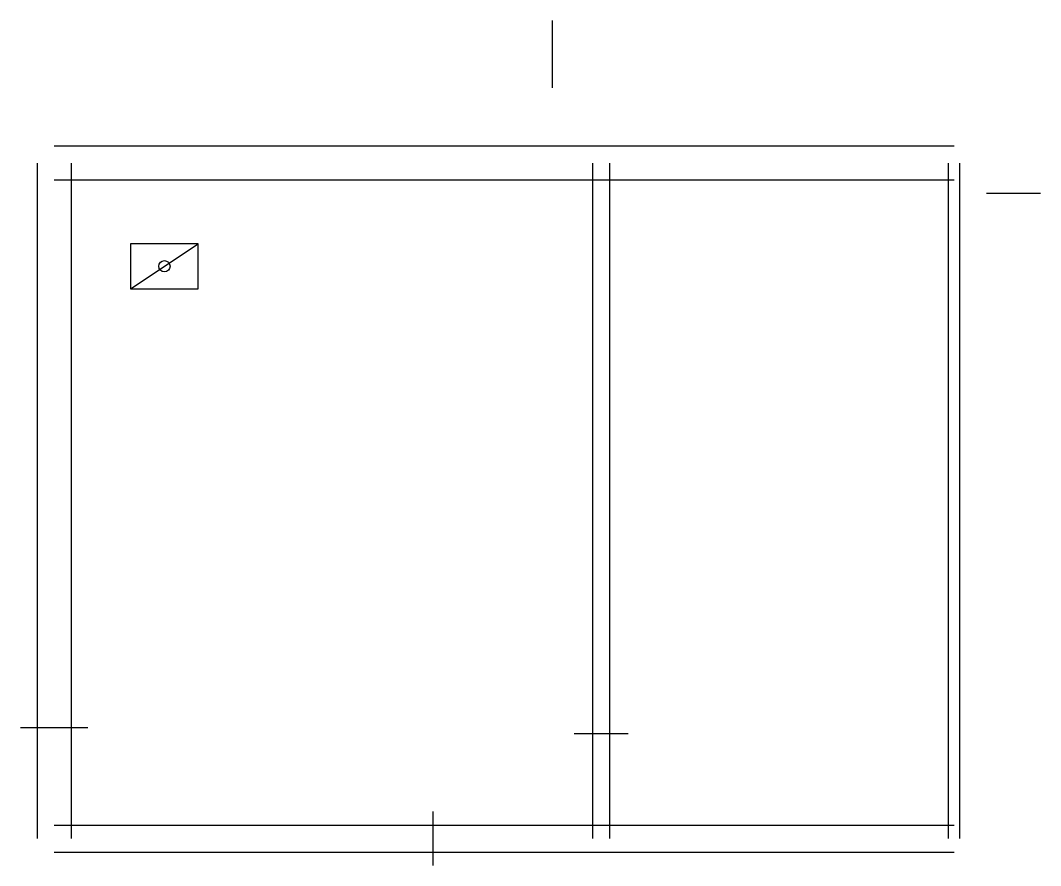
# Model space of a CAD drawing. Header units: millimetres. Extents: x -300 to 8768, y -240 to 7268.
import ezdxf

# ---------------------------------------------------------------- set-up
doc = ezdxf.new("R2010")
doc.units = ezdxf.units.MM
for name, color, linetype in [('FURN', 3, 'Continuous'), ('OPENING', 4, 'Continuous'), ('WALL', 7, 'Continuous')]:
    doc.layers.add(name, color=color, linetype=linetype)

# ---------------------------------------------------------------- blocks, each defined once
blk = doc.blocks.new('NOISE_INNER_46')
at = {"layer": 'FURN'}
blk.add_line((152, 3915.8), (752, 4315.8), dxfattribs=at)
blk.add_lwpolyline([(152, 3915.8), (752, 3915.8), (752, 4315.8), (152, 4315.8), (152, 3915.8)], close=True, dxfattribs=at)
at = {"layer": 'OPENING'}
for p, q in [((3897.8, 6300), (3897.8, 5700)), ((8240, 4763), (7760, 4763))]:
    blk.add_line(p, q, dxfattribs=at)
blk = doc.blocks.new('NOISE_OUTER_46')
at = {"layer": 'FURN'}
blk.add_circle((452, 4115.8), 50, dxfattribs=at)
blk.add_blockref('NOISE_INNER_46', (0, 0))

msp = doc.modelspace()

# ---------------------------------------------------------------- linework, layer by layer
at = {"layer": 'OPENING'}
for p, q in [((-300, 987.6), (300, 987.6)), ((5103, 930.9), (4623, 930.9)), ((3368, -240), (3368, 240))]:
    msp.add_line(p, q, dxfattribs=at)
at = {"layer": 'WALL'}
for p, q in [((150, 6000), (150, 0)), ((4788, 0), (4788, 6000)), ((8000, 5850), (0, 5850)), ((0, 120), (8000, 120)), ((0, -120), (8000, -120))]:
    msp.add_line(p, q, dxfattribs=at)
for points in [[(8000, 6150), (0, 6150)], [(-150, 6000), (-150, 0)], [(4938, 0), (4938, 6000)], [(7950, 0), (7950, 6000)], [(8050, 0), (8050, 6000)]]:
    msp.add_lwpolyline(points, dxfattribs=at)

# ---------------------------------------------------------------- block references
msp.add_blockref('NOISE_OUTER_46', (527.8, 967.9))

doc.saveas('drawing.dxf')
